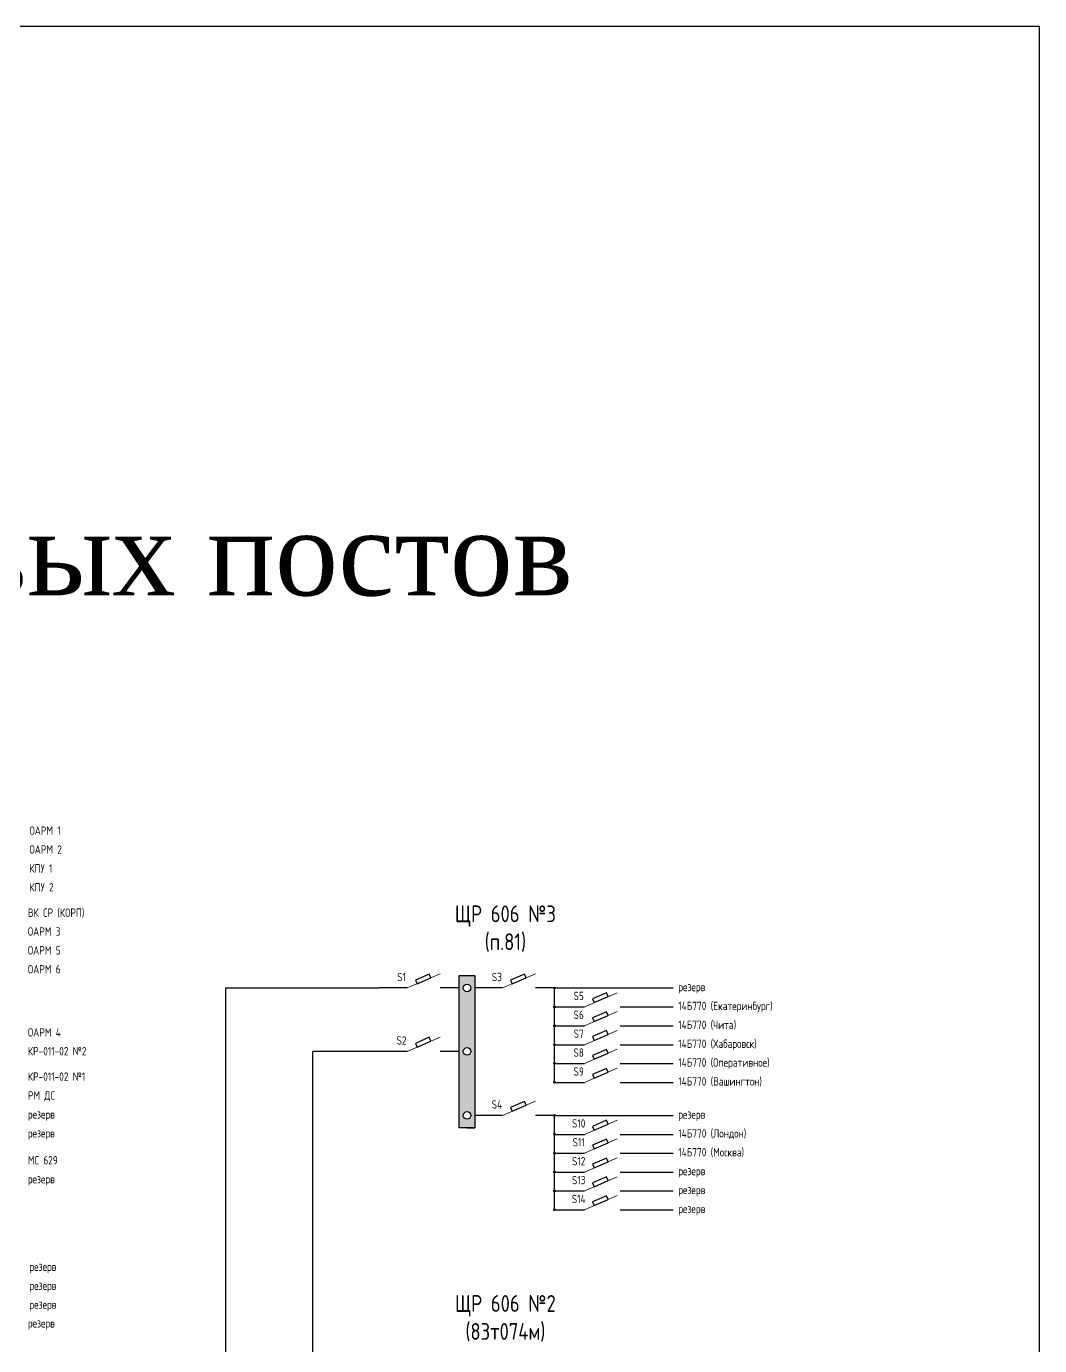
# Model space of a CAD drawing. Header units: millimetres. Extents: x 478 to 775, y 525 to 945.
# Drawn here: x 684.2 to 774.8, y 827.3 to 945.3 of the extents above; entities that cross this region are included whole.
import ezdxf

# ---------------------------------------------------------------- set-up
doc = ezdxf.new("R2010")
doc.units = ezdxf.units.MM
doc.header["$LTSCALE"] = 0.1

msp = doc.modelspace()

# ---------------------------------------------------------------- hatches: boundary and pattern name
h = msp.add_hatch(color=256)
h.paths.add_polyline_path([(724.3, 860.37), (722.9, 860.37), (722.9, 846.73), (724.3, 846.73)])
h.paths.add_polyline_path([(723.94, 847.85, -1), (723.26, 847.85, -1)], flags=16)
h.paths.add_polyline_path([(723.26, 853.58, -1), (723.94, 853.58, -1)], flags=16)
h.paths.add_polyline_path([(723.26, 859.25, -1), (723.94, 859.25, -1)], flags=16)
h = msp.add_hatch(color=256)
h.paths.add_polyline_path([(731.5, 859.25), (731.43, 859.25), (731.43, 859.17, 0.414214)], flags=17)
h.paths.add_polyline_path([(731.35, 859.25, 0.414214), (731.43, 859.17), (731.43, 859.25), (731.5, 859.25, 1)])
h = msp.add_hatch(color=256)
h.paths.add_polyline_path([(731.5, 857.56), (731.43, 857.56), (731.43, 857.49, 0.414214)], flags=17)
h.paths.add_polyline_path([(731.35, 857.56, 0.414214), (731.43, 857.49), (731.43, 857.56), (731.5, 857.56, 1)])
h = msp.add_hatch(color=256)
h.paths.add_polyline_path([(731.5, 855.87), (731.43, 855.87), (731.43, 855.8, 0.414214)], flags=17)
h.paths.add_polyline_path([(731.35, 855.87, 0.414214), (731.43, 855.8), (731.43, 855.87), (731.5, 855.87, 1)])
h = msp.add_hatch(color=256)
h.paths.add_polyline_path([(731.5, 854.18), (731.43, 854.18), (731.43, 854.11, 0.414214)], flags=17)
h.paths.add_polyline_path([(731.35, 854.18, 0.414214), (731.43, 854.11), (731.43, 854.18), (731.5, 854.18, 1)])
h = msp.add_hatch(color=256)
h.paths.add_polyline_path([(731.5, 852.5), (731.43, 852.5), (731.43, 852.42, 0.414214)], flags=17)
h.paths.add_polyline_path([(731.35, 852.5, 0.414214), (731.43, 852.42), (731.43, 852.5), (731.5, 852.5, 1)])
h = msp.add_hatch(color=256)
h.paths.add_polyline_path([(731.5, 850.81), (731.43, 850.81), (731.43, 850.73, 0.414214)], flags=17)
h.paths.add_polyline_path([(731.35, 850.81, 0.414214), (731.43, 850.73), (731.43, 850.81), (731.5, 850.81, 1)])
h = msp.add_hatch(color=256)
h.paths.add_polyline_path([(731.5, 847.85), (731.43, 847.85), (731.43, 847.77, 0.414214)], flags=17)
h.paths.add_polyline_path([(731.35, 847.85, 0.414214), (731.43, 847.77), (731.43, 847.85), (731.5, 847.85, 1)])
h = msp.add_hatch(color=256)
h.paths.add_polyline_path([(731.5, 846.16), (731.43, 846.16), (731.43, 846.09, 0.414214)], flags=17)
h.paths.add_polyline_path([(731.35, 846.16, 0.414214), (731.43, 846.09), (731.43, 846.16), (731.5, 846.16, 1)])
h = msp.add_hatch(color=256)
h.paths.add_polyline_path([(731.5, 844.47), (731.43, 844.47), (731.43, 844.4, 0.414214)], flags=17)
h.paths.add_polyline_path([(731.35, 844.47, 0.414214), (731.43, 844.4), (731.43, 844.47), (731.5, 844.47, 1)])
h = msp.add_hatch(color=256)
h.paths.add_polyline_path([(731.5, 842.78), (731.43, 842.78), (731.43, 842.71, 0.414214)], flags=17)
h.paths.add_polyline_path([(731.35, 842.78, 0.414214), (731.43, 842.71), (731.43, 842.78), (731.5, 842.78, 1)])
h = msp.add_hatch(color=256)
h.paths.add_polyline_path([(731.5, 841.1), (731.43, 841.1), (731.43, 841.02, 0.414214)], flags=17)
h.paths.add_polyline_path([(731.35, 841.1, 0.414214), (731.43, 841.02), (731.43, 841.1), (731.5, 841.1, 1)])
h = msp.add_hatch(color=256)
h.paths.add_polyline_path([(731.5, 839.41), (731.43, 839.41), (731.43, 839.33, 0.414214)], flags=17)
h.paths.add_polyline_path([(731.35, 839.41, 0.414214), (731.43, 839.33), (731.43, 839.41), (731.5, 839.41, 1)])

# ---------------------------------------------------------------- linework, layer by layer
for p, q in [((774.83, 945.25), (477.83, 945.25)), ((774.83, 525.25), (774.83, 945.25)), ((702.02, 766.29), (702.02, 859.25)), ((702.02, 859.25), (710.63, 859.25)), ((710.63, 859.25), (715.77, 859.25)), ((718.25, 859.25), (715.77, 859.25)), ((722.9, 859.25), (721.18, 859.25)), ((726.78, 859.25), (724.3, 859.25)), ((731.43, 859.25), (729.71, 859.25)), ((731.43, 850.81), (731.43, 859.25)), ((731.43, 859.25), (742.05, 859.25)), ((731.43, 857.56), (734.1, 857.56)), ((737.29, 857.56), (742.05, 857.56)), ((731.43, 855.87), (734.1, 855.87)), ((737.29, 855.87), (742.05, 855.87)), ((718.25, 853.58), (709.81, 853.58)), ((709.81, 825.16), (709.81, 853.58)), ((722.9, 853.58), (721.18, 853.58)), ((731.43, 854.18), (734.1, 854.18)), ((737.29, 854.18), (742.05, 854.18)), ((731.43, 852.5), (734.1, 852.5)), ((737.29, 852.5), (742.05, 852.5)), ((731.43, 850.81), (734.1, 850.81)), ((737.29, 850.81), (742.05, 850.81)), ((726.78, 847.85), (724.3, 847.85)), ((731.43, 847.85), (729.71, 847.85)), ((731.43, 839.41), (731.43, 847.85)), ((731.43, 847.85), (742.05, 847.85)), ((724.3, 846.73), (722.9, 846.73)), ((723.6, 846.73), (724.3, 846.73)), ((731.43, 846.16), (734.1, 846.16)), ((737.29, 846.16), (742.05, 846.16)), ((731.43, 844.47), (734.1, 844.47)), ((737.29, 844.47), (742.05, 844.47)), ((731.43, 842.78), (734.1, 842.78)), ((737.29, 842.78), (742.05, 842.78)), ((731.43, 841.1), (734.1, 841.1)), ((737.29, 841.1), (742.05, 841.1)), ((731.43, 839.41), (734.1, 839.41)), ((737.29, 839.41), (742.05, 839.41))]:
    msp.add_line(p, q)
at = {"lineweight": 15}
for p, q in [((718.25, 859.25), (721.18, 860.52)), ((726.78, 859.25), (729.71, 860.52)), ((734.1, 857.56), (737.03, 858.83)), ((734.1, 855.87), (737.03, 857.15)), ((734.1, 854.18), (737.03, 855.46)), ((718.25, 853.58), (721.18, 854.85)), ((734.1, 852.5), (737.03, 853.77)), ((734.1, 850.81), (737.03, 852.08)), ((726.78, 847.85), (729.71, 849.12)), ((734.1, 846.16), (737.03, 847.44)), ((734.1, 844.47), (737.03, 845.75)), ((734.1, 842.78), (737.03, 844.06)), ((734.1, 841.1), (737.03, 842.37)), ((734.1, 839.41), (737.03, 840.68))]:
    msp.add_line(p, q, dxfattribs=at)
for points in [[(719.12, 859.63), (720.37, 860.17), (720.22, 860.5), (718.98, 859.96)], [(722.9, 860.37), (724.3, 860.37), (724.3, 846.73), (722.9, 846.73)], [(727.65, 859.63), (728.89, 860.17), (728.75, 860.5), (727.5, 859.96)], [(734.97, 857.94), (736.22, 858.48), (736.07, 858.82), (734.83, 858.27)], [(734.97, 856.25), (736.22, 856.79), (736.07, 857.13), (734.83, 856.59)], [(734.97, 854.56), (736.22, 855.1), (736.07, 855.44), (734.83, 854.9)], [(719.12, 853.96), (720.37, 854.5), (720.22, 854.84), (718.98, 854.29)], [(734.97, 852.87), (736.22, 853.42), (736.07, 853.75), (734.83, 853.21)], [(734.97, 851.19), (736.22, 851.73), (736.07, 852.06), (734.83, 851.52)], [(727.65, 848.23), (728.89, 848.77), (728.75, 849.11), (727.5, 848.56)], [(734.97, 846.54), (736.22, 847.08), (736.07, 847.42), (734.83, 846.87)], [(734.97, 844.85), (736.22, 845.39), (736.07, 845.73), (734.83, 845.19)], [(734.97, 843.16), (736.22, 843.71), (736.07, 844.04), (734.83, 843.5)], [(734.97, 841.47), (736.22, 842.02), (736.07, 842.35), (734.83, 841.81)], [(734.97, 839.79), (736.22, 840.33), (736.07, 840.66), (734.83, 840.12)]]:
    msp.add_lwpolyline(points, close=True)
for centre, radius in [((723.6, 859.25), 0.339), ((731.43, 859.25), 0.0754), ((731.43, 857.56), 0.0754), ((731.43, 855.87), 0.0754), ((731.43, 854.18), 0.0754), ((723.6, 853.58), 0.339), ((731.43, 852.5), 0.0754), ((731.43, 850.81), 0.0754), ((723.6, 847.85), 0.339), ((731.43, 847.85), 0.0754), ((731.43, 846.16), 0.0754), ((731.43, 844.47), 0.0754), ((731.43, 842.78), 0.0754), ((731.43, 841.1), 0.0754), ((731.43, 839.41), 0.0754)]:
    msp.add_circle(centre, radius)

# ---------------------------------------------------------------- texts
for s, insert, char_height, width, attachment_point in [('{\\fTimes New Roman|b0|i0|c204|p18;Схема электроснабжения боевых постов\\P3БП-480 и 4БП-480}', (634.99, 891.8), 7.5, 288.6012, 5), ('{\\fGOST|b0|i0|c204|p34;ОАРМ 1}', (684.44, 873.7), 0.75, 12.2168, 1), ('{\\fGOST|b0|i0|c204|p34;ОАРМ 2}', (684.44, 872.01), 0.75, 12.2168, 1), ('{\\fGOST|b0|i0|c204|p34;КПУ 1}', (684.44, 870.32), 0.75, 12.2168, 1), ('{\\fGOST|b0|i0|c204|p34;КПУ 2}', (684.44, 868.63), 0.75, 12.2168, 1), ('{\\fGOST|b0|i0|c204|p34;ВК СР (КОРП)}', (684.3, 866.36), 0.75, 12.2168, 1), ('{\\fGOST|b0|i0|c204|p34;ЩР 606 №3 \\P(п.81)}', (727.03, 864.56), 1.5, 14.528, 5), ('{\\fGOST|b0|i0|c204|p34;ОАРМ 3}', (684.3, 864.68), 0.75, 12.2168, 1), ('{\\fGOST|b0|i0|c204|p34;ОАРМ 5}', (684.3, 862.99), 0.75, 12.2168, 1), ('{\\fGOST|b0|i0|c204|p34;ОАРМ 6}', (684.3, 861.3), 0.75, 12.2168, 1), ('{\\fGOST|b0|i0|c0|p34;S\\fGOST|b0|i0|c204|p34;1}', (717.74, 860.23), 0.75, 12.2168, 5), ('{\\fGOST|b0|i0|c0|p34;S\\fGOST|b0|i0|c204|p34;3}', (726.27, 860.23), 0.75, 12.2168, 5), ('{\\fGOST|b0|i0|c204|p34;резерв}', (742.5, 859.71), 0.75, 12.2168, 1), ('{\\fGOST|b0|i0|c0|p34;S5}', (733.59, 858.54), 0.75, 12.2168, 5), ('{\\fGOST|b0|i0|c204|p34;14Б770 (Екатеринбург)}', (742.5, 858.02), 0.75, 12.2168, 1), ('{\\fGOST|b0|i0|c0|p34;S6}', (733.59, 856.85), 0.75, 12.2168, 5), ('{\\fGOST|b0|i0|c204|p34;ОАРМ 4}', (684.3, 855.65), 0.75, 12.2168, 1), ('{\\fGOST|b0|i0|c0|p34;S7}', (733.59, 855.16), 0.75, 12.2168, 5), ('{\\fGOST|b0|i0|c204|p34;14Б770 (Чита)}', (742.5, 856.33), 0.75, 12.2168, 1), ('{\\fGOST|b0|i0|c0|p34;S\\fGOST|b0|i0|c204|p34;2}', (717.74, 854.56), 0.75, 12.2168, 5), ('{\\fGOST|b0|i0|c204|p34;14Б770 (Хабаровск)}', (742.5, 854.64), 0.75, 12.2168, 1), ('{\\fGOST|b0|i0|c204|p34;КР-011-02 №2}', (684.3, 853.97), 0.75, 12.2168, 1), ('{\\fGOST|b0|i0|c0|p34;S8}', (733.59, 853.47), 0.75, 12.2168, 5), ('{\\fGOST|b0|i0|c0|p34;S\\fGOST|b0|i0|c204|p34;9}', (733.59, 851.78), 0.75, 12.2168, 5), ('{\\fGOST|b0|i0|c204|p34;14Б770 (Оперативное)}', (742.5, 852.96), 0.75, 12.2168, 1), ('{\\fGOST|b0|i0|c204|p34;КР-011-02 №1}', (684.3, 851.7), 0.75, 12.2168, 1), ('{\\fGOST|b0|i0|c204|p34;14Б770 (Вашингтон)}', (742.5, 851.27), 0.75, 12.2168, 1), ('{\\fGOST|b0|i0|c204|p34;РМ ДС}', (684.3, 850.01), 0.75, 12.2168, 1), ('{\\fGOST|b0|i0|c0|p34;S\\fGOST|b0|i0|c204|p34;4}', (726.27, 848.83), 0.75, 12.2168, 5), ('{\\fGOST|b0|i0|c204|p34;резерв}', (684.3, 848.32), 0.75, 12.2168, 1), ('{\\fGOST|b0|i0|c0|p34;S\\fGOST|b0|i0|c204|p34;10}', (733.59, 847.14), 0.75, 12.2168, 5), ('{\\fGOST|b0|i0|c204|p34;резерв}', (742.5, 848.31), 0.75, 12.2168, 1), ('{\\fGOST|b0|i0|c204|p34;резерв}', (684.3, 846.63), 0.75, 12.2168, 1), ('{\\fGOST|b0|i0|c204|p34;14Б770 (Лондон)}', (742.5, 846.62), 0.75, 12.2168, 1), ('{\\fGOST|b0|i0|c0|p34;S\\fGOST|b0|i0|c204|p34;11}', (733.59, 845.45), 0.75, 12.2168, 5), ('{\\fGOST|b0|i0|c204|p34;14Б770 (Москва)}', (742.5, 844.93), 0.75, 12.2168, 1), ('{\\fGOST|b0|i0|c204|p34;МС 629}', (684.3, 844.22), 0.75, 12.2168, 1), ('{\\fGOST|b0|i0|c0|p34;S\\fGOST|b0|i0|c204|p34;12}', (733.59, 843.76), 0.75, 12.2168, 5), ('{\\fGOST|b0|i0|c204|p34;резерв}', (742.5, 843.25), 0.75, 12.2168, 1), ('{\\fGOST|b0|i0|c204|p34;резерв}', (684.3, 842.53), 0.75, 12.2168, 1), ('{\\fGOST|b0|i0|c0|p34;S\\fGOST|b0|i0|c204|p34;13}', (733.59, 842.07), 0.75, 12.2168, 5), ('{\\fGOST|b0|i0|c204|p34;резерв}', (742.5, 841.56), 0.75, 12.2168, 1), ('{\\fGOST|b0|i0|c0|p34;S\\fGOST|b0|i0|c204|p34;14}', (733.59, 840.38), 0.75, 12.2168, 5), ('{\\fGOST|b0|i0|c204|p34;резерв}', (742.5, 839.87), 0.75, 12.2168, 1), ('{\\fGOST|b0|i0|c204|p34;резерв}', (684.44, 834.69), 0.75, 12.2168, 1), ('{\\fGOST|b0|i0|c204|p34;резерв}', (684.44, 833), 0.75, 12.2168, 1), ('{\\fGOST|b0|i0|c204|p34;резерв}', (684.44, 831.31), 0.75, 12.2168, 1), ('{\\fGOST|b0|i0|c204|p34;ЩР 606 №2 (83т074м)}', (727.03, 829.71), 1.5, 14.528, 5), ('{\\fGOST|b0|i0|c204|p34;резерв}', (684.3, 829.63), 0.75, 12.2168, 1)]:
    msp.add_mtext(s, dxfattribs=dict(insert=insert, char_height=char_height, width=width, attachment_point=attachment_point))

doc.saveas('drawing.dxf')
